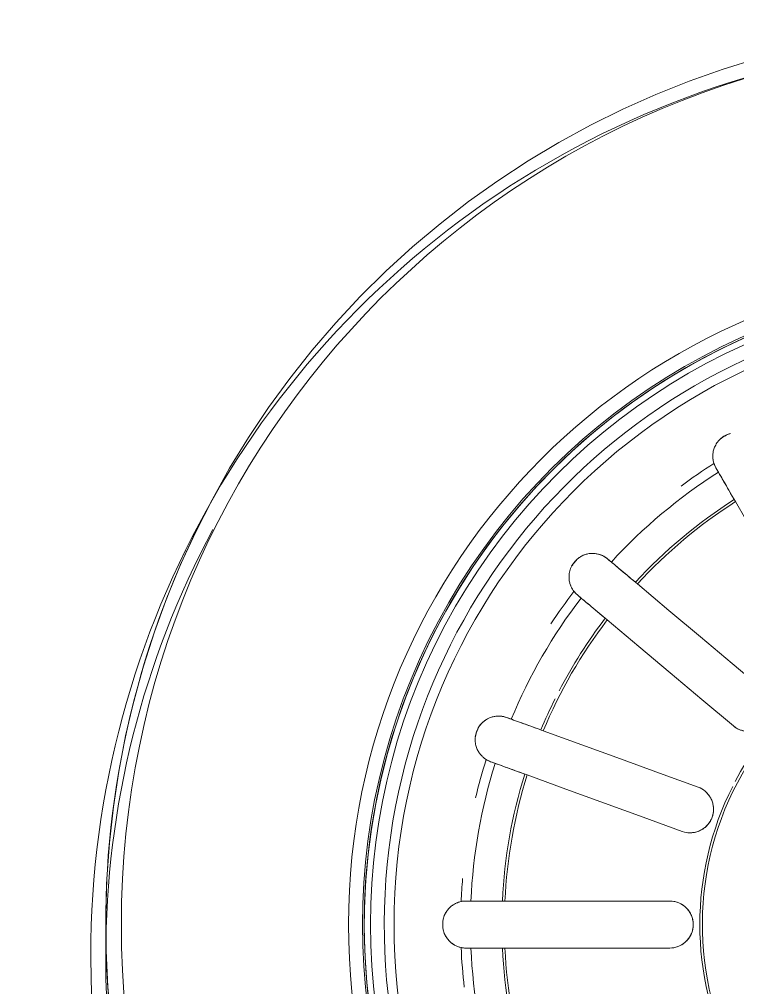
# Model space of a CAD drawing. Header units: millimetres. Extents: x -11245 to 24889, y -43080 to -3800.
# Drawn here: x -7599.6 to -7553.8, y -15409.8 to -15348 of the extents above; entities that cross this region are included whole.
import ezdxf

# ---------------------------------------------------------------- set-up
doc = ezdxf.new("R2010")
doc.units = ezdxf.units.MM
for name, color, linetype, lineweight in [('A-FLOR-PATT', 8, 'Continuous', 18), ('A-GENM', 13, 'Continuous', 9), ('G-IMPT', 8, 'Continuous', 9)]:
    doc.layers.add(name, color=color, linetype=linetype, lineweight=lineweight)

# ---------------------------------------------------------------- blocks, each defined once
blk = doc.blocks.new('CRT_MGN_COZ_Fogão a lenha completo - CRT_MGN_COZ_Fogão a lenha completo-5005769-PONTOS HIDRÁULICOS TÉRREO')
at = {"layer": 'G-IMPT'}
for p, q in [((2482.425, -36.5), (2482.425, -33.87)), ((2485.425, -33.87), (2485.425, -36.5))]:
    blk.add_line(p, q, dxfattribs=at)
at = {"layer": 'G-IMPT', "flags": 128}
for points in [[(2539.186, -42.11), (2538.506, -39.912), (2537.739, -37.744), (2536.886, -35.608), (2535.948, -33.508), (2534.927, -31.448), (2533.825, -29.429), (2532.642, -27.457), (2531.382, -25.533), (2530.046, -23.661), (2528.635, -21.844), (2527.154, -20.085), (2525.603, -18.387), (2523.986, -16.752), (2522.304, -15.183), (2520.561, -13.683), (2518.76, -12.253), (2516.902, -10.896), (2514.992, -9.615), (2513.033, -8.412), (2511.026, -7.287), (2508.977, -6.244), (2506.887, -5.284), (2504.761, -4.408), (2502.601, -3.617), (2500.411, -2.914), (2498.195, -2.299), (2495.956, -1.773), (2493.698, -1.337), (2491.424, -0.991), (2489.139, -0.737), (2486.845, -0.574), (2484.546, -0.503), (2482.246, -0.525), (2479.949, -0.638), (2477.658, -0.843)], [(2478.578, -17.35), (2480.207, -17.169), (2481.843, -17.053), (2483.482, -17.002), (2485.122, -17.017), (2486.76, -17.098), (2488.393, -17.244), (2490.02, -17.456), (2491.636, -17.732), (2493.24, -18.072), (2494.83, -18.477), (2496.401, -18.944), (2497.953, -19.475), (2499.483, -20.066), (2500.987, -20.719), (2502.464, -21.431), (2503.912, -22.202), (2505.327, -23.029), (2506.709, -23.913), (2508.054, -24.852), (2509.36, -25.843), (2510.625, -26.886), (2511.848, -27.979), (2513.026, -29.119), (2514.158, -30.306), (2515.241, -31.537), (2516.275, -32.811), (2517.256, -34.124), (2518.184, -35.476), (2519.057, -36.864), (2519.875, -38.286), (2520.634, -39.74), (2521.335, -41.222)], [(2482.425, -23.5), (2482.425, -23.655), (2482.425, -23.809)], [(2485.425, -23.809), (2485.425, -23.655), (2485.425, -23.5)], [(2494.315, -25.068), (2494.262, -25.213), (2494.209, -25.358)], [(2482.425, -25.981), (2482.425, -28.61), (2482.425, -31.24), (2482.425, -33.87), (2482.425, -36.5)], [(2485.425, -36.5), (2485.425, -33.87), (2485.425, -31.24), (2485.425, -28.61), (2485.425, -25.981)], [(2497.028, -26.384), (2497.081, -26.239), (2497.134, -26.094)], [(2493.467, -27.399), (2492.567, -29.87), (2491.668, -32.341), (2490.768, -34.812), (2489.869, -37.284)], [(2492.688, -38.31), (2493.587, -35.838), (2494.487, -33.367), (2495.386, -30.896), (2496.286, -28.425)], [(2504.952, -30.607), (2504.853, -30.726), (2504.753, -30.844)], [(2503.358, -32.508), (2501.667, -34.522), (2499.977, -36.537), (2498.286, -38.551), (2496.596, -40.566)], [(2507.051, -32.773), (2507.151, -32.654), (2507.25, -32.536)], [(2498.894, -42.494), (2500.584, -40.48), (2502.275, -38.465), (2503.965, -36.45), (2505.656, -34.436)], [(2513.053, -39.451), (2512.919, -39.528), (2512.785, -39.606)], [(2510.905, -40.691), (2508.627, -42.006), (2506.35, -43.321), (2504.072, -44.636), (2501.795, -45.951)]]:
    blk.add_lwpolyline(points, dxfattribs=at)
at = {"layer": 'G-IMPT'}
for centre, radius, start, end in [((2481.925, -58), 58.454, 90, 270), ((2481.925, -58), 58.454, 270, 90), ((2481.925, -58), 57.5, 90, 270), ((2483.925, -58), 57.5, 63.74859, 180), ((2481.925, -58), 57.5, 61.756, 90), ((2483.925, -58), 56.5, 0, 180), ((2483.925, -58), 42, 0, 180), ((2483.925, -58), 41.108, 360, 180), ((2483.925, -58), 41, 90, 180), ((2483.925, -58), 41, 90, 270), ((2483.925, -58), 41, 270, 90), ((2483.925, -58), 41, 360, 90), ((2483.925, -58), 40.608, 360, 180), ((2483.925, -58), 40.608, 360, 180), ((2483.925, -58), 39.72, 0, 166.22116), ((2483.925, -58), 39.099, 0, 180), ((2483.925, -58), 34.845, 92.41258, 96.5938), ((2483.925, -58), 34.845, 85.18109, 87.58742), ((2483.925, -58), 34.223, 92.51205, 107.48795), ((2483.925, -58), 34.223, 72.51205, 87.48795), ((2483.925, -58), 34.845, 72.41258, 76.5938), ((2483.925, -58), 32.216, 92.66873, 107.13246), ((2483.925, -58), 32.216, 72.66873, 87.33127), ((2483.925, -58), 32.054, 92.68216, 107.31784), ((2483.925, -58), 32.054, 72.68216, 87.31784), ((2483.925, -58), 34.223, 52.51205, 67.48795), ((2483.925, -58), 32.216, 63.43594, 67.33127), ((2483.925, -58), 32.054, 52.68216, 67.31784), ((2483.925, -58), 34.845, 52.41258, 56.5938), ((2483.925, -58), 32.216, 52.66873, 62.44376), ((2483.925, -58), 34.223, 32.51205, 47.48795), ((2483.925, -58), 32.054, 32.68216, 47.31784), ((2483.925, -58), 32.216, 32.66873, 47.33127), ((2483.925, -58), 34.845, 32.41258, 36.5938), ((2483.925, -58), 19.418, 360, 117), ((2483.925, -58), 19.579, 63.24426, 116.75574), ((2483.925, -58), 19.579, 45.08319, 62.25102)]:
    blk.add_arc(centre, radius, start, end, dxfattribs=at)
for points, knots in [([(2485.425, -23.5), (2485.426, -23.369), (2485.399, -23.174), (2485.323, -22.946), (2485.263, -22.816), (2485.208, -22.721), (2485.145, -22.626), (2485.075, -22.53), (2484.986, -22.43), (2484.884, -22.345), (2484.764, -22.258), (2484.643, -22.178), (2484.494, -22.103), (2484.333, -22.051), (2484.141, -22.024), (2483.924, -22.014), (2483.706, -22.024), (2483.515, -22.052), (2483.354, -22.104), (2483.206, -22.179), (2483.074, -22.266), (2482.957, -22.352), (2482.857, -22.438), (2482.775, -22.531), (2482.705, -22.626), (2482.642, -22.721), (2482.587, -22.816), (2482.527, -22.946), (2482.451, -23.174), (2482.424, -23.369), (2482.425, -23.5)], [-1, -1, -1, -1, -0.888889, -0.833333, -0.805556, -0.777778, -0.75, -0.722222, -0.694444, -0.659722, -0.638889, -0.611111, -0.583333, -0.555556, -0.527778, -0.5, -0.472222, -0.444444, -0.416667, -0.388889, -0.361111, -0.333333, -0.305556, -0.277778, -0.25, -0.222222, -0.194444, -0.166667, -0.111111, 0, 0, 0, 0]), ([(2482.762, -22.552), (2482.741, -22.578), (2482.702, -22.63), (2482.65, -22.708), (2482.605, -22.786), (2482.551, -22.892), (2482.498, -23.027), (2482.469, -23.134), (2482.458, -23.186)], [-0.2222222, -0.2222222, -0.2222222, -0.2222222, -0.1944444, -0.1666667, -0.1388889, -0.1111111, -0.0555556, 0, 0, 0, 0]), ([(2482.425, -25.981), (2482.425, -25.423), (2482.425, -24.566), (2482.425, -23.986), (2482.425, -23.809)], [-1, -1, -1, -1, -0.4, 0, 0, 0, 0]), ([(2485.425, -25.981), (2485.425, -25.609), (2485.425, -24.73), (2485.425, -24.074), (2485.425, -23.809)], [0, 0, 0, 0, 0.4, 1, 1, 1, 1]), ([(2497.134, -26.094), (2497.18, -25.971), (2497.222, -25.778), (2497.227, -25.538), (2497.216, -25.396), (2497.197, -25.287), (2497.17, -25.176), (2497.137, -25.063), (2497.088, -24.938), (2497.02, -24.823), (2496.938, -24.7), (2496.851, -24.584), (2496.737, -24.462), (2496.604, -24.358), (2496.433, -24.268), (2496.232, -24.184), (2496.024, -24.119), (2495.835, -24.079), (2495.666, -24.073), (2495.501, -24.093), (2495.347, -24.13), (2495.207, -24.171), (2495.084, -24.217), (2494.975, -24.276), (2494.877, -24.342), (2494.785, -24.41), (2494.701, -24.48), (2494.601, -24.582), (2494.451, -24.77), (2494.359, -24.944), (2494.315, -25.068)], [-1, -1, -1, -1, -0.888889, -0.833333, -0.805556, -0.777778, -0.75, -0.722222, -0.694444, -0.659722, -0.638889, -0.611111, -0.583333, -0.555556, -0.527778, -0.5, -0.472222, -0.444444, -0.416667, -0.388889, -0.361111, -0.333333, -0.305556, -0.277778, -0.25, -0.222222, -0.194444, -0.166667, -0.111111, 0, 0, 0, 0]), ([(2494.956, -24.293), (2494.927, -24.31), (2494.872, -24.345), (2494.798, -24.4), (2494.728, -24.458), (2494.642, -24.54), (2494.546, -24.648), (2494.482, -24.738), (2494.454, -24.784)], [-0.2222222, -0.2222222, -0.2222222, -0.2222222, -0.1944444, -0.1666667, -0.1388889, -0.1111111, -0.0555556, 0, 0, 0, 0]), ([(2493.467, -27.399), (2493.657, -26.875), (2493.95, -26.069), (2494.149, -25.524), (2494.209, -25.358)], [-1, -1, -1, -1, -0.4, 0, 0, 0, 0]), ([(2497.028, -26.384), (2496.938, -26.633), (2496.714, -27.25), (2496.413, -28.075), (2496.286, -28.425)], [-1, -1, -1, -1, -0.4, 0, 0, 0, 0]), ([(2507.25, -32.536), (2507.335, -32.436), (2507.44, -32.269), (2507.528, -32.045), (2507.566, -31.908), (2507.585, -31.799), (2507.598, -31.686), (2507.606, -31.568), (2507.602, -31.433), (2507.578, -31.303), (2507.542, -31.159), (2507.501, -31.021), (2507.435, -30.867), (2507.345, -30.724), (2507.216, -30.58), (2507.055, -30.432), (2506.882, -30.3), (2506.718, -30.198), (2506.562, -30.135), (2506.399, -30.097), (2506.243, -30.079), (2506.097, -30.07), (2505.966, -30.071), (2505.843, -30.089), (2505.728, -30.117), (2505.619, -30.15), (2505.515, -30.187), (2505.387, -30.249), (2505.181, -30.374), (2505.035, -30.506), (2504.952, -30.607)], [-1, -1, -1, -1, -0.888889, -0.833333, -0.805556, -0.777778, -0.75, -0.722222, -0.694444, -0.659722, -0.638889, -0.611111, -0.583333, -0.555556, -0.527778, -0.5, -0.472222, -0.444444, -0.416667, -0.388889, -0.361111, -0.333333, -0.305556, -0.277778, -0.25, -0.222222, -0.194444, -0.166667, -0.111111, 0, 0, 0, 0]), ([(2505.819, -30.098), (2505.787, -30.104), (2505.723, -30.119), (2505.634, -30.145), (2505.549, -30.176), (2505.44, -30.223), (2505.312, -30.292), (2505.222, -30.355), (2505.179, -30.388)], [-0.2222222, -0.2222222, -0.2222222, -0.2222222, -0.1944444, -0.1666667, -0.1388889, -0.1111111, -0.0555556, 0, 0, 0, 0]), ([(2503.358, -32.508), (2503.716, -32.081), (2504.267, -31.424), (2504.64, -30.98), (2504.753, -30.844)], [-1, -1, -1, -1, -0.4, 0, 0, 0, 0]), ([(2507.051, -32.773), (2506.881, -32.975), (2506.46, -33.478), (2505.895, -34.151), (2505.656, -34.436)], [-1, -1, -1, -1, -0.4, 0, 0, 0, 0]), ([(2482.425, -36.5), (2482.425, -36.724), (2482.495, -37.032), (2482.693, -37.368), (2482.831, -37.53), (2482.952, -37.644), (2483.084, -37.745), (2483.221, -37.828), (2483.373, -37.897), (2483.534, -37.951), (2483.692, -37.985), (2483.857, -38.001), (2484.027, -37.999), (2484.222, -37.976), (2484.447, -37.913), (2484.688, -37.801), (2484.901, -37.647), (2485.149, -37.399), (2485.365, -37.013), (2485.425, -36.679), (2485.425, -36.5)], [-1, -1, -1, -1, -0.861111, -0.791667, -0.756944, -0.722222, -0.6875, -0.652778, -0.618056, -0.583333, -0.548611, -0.513889, -0.479167, -0.444444, -0.388889, -0.333333, -0.277778, -0.222222, -0.111111, 0, 0, 0, 0]), ([(2485.425, -36.5), (2485.425, -36.724), (2485.355, -37.032), (2485.157, -37.368), (2485.019, -37.53), (2484.898, -37.644), (2484.766, -37.745), (2484.629, -37.828), (2484.477, -37.897), (2484.316, -37.951), (2484.158, -37.985), (2483.993, -38.001), (2483.823, -37.999), (2483.628, -37.976), (2483.403, -37.913), (2483.162, -37.801), (2482.949, -37.647), (2482.701, -37.399), (2482.485, -37.013), (2482.425, -36.679), (2482.425, -36.5)], [-1, -1, -1, -1, -0.861111, -0.791667, -0.756944, -0.722222, -0.6875, -0.652778, -0.618056, -0.583333, -0.548611, -0.513889, -0.479167, -0.444444, -0.388889, -0.333333, -0.277778, -0.222222, -0.111111, 0, 0, 0, 0]), ([(2489.869, -37.284), (2489.793, -37.494), (2489.752, -37.808), (2489.824, -38.191), (2489.898, -38.391), (2489.973, -38.539), (2490.062, -38.679), (2490.163, -38.804), (2490.282, -38.921), (2490.414, -39.026), (2490.552, -39.112), (2490.702, -39.184), (2490.862, -39.24), (2491.053, -39.285), (2491.286, -39.303), (2491.55, -39.28), (2491.803, -39.208), (2492.121, -39.06), (2492.456, -38.772), (2492.627, -38.478), (2492.688, -38.31)], [-1, -1, -1, -1, -0.861111, -0.791667, -0.756944, -0.722222, -0.6875, -0.652778, -0.618056, -0.583333, -0.548611, -0.513889, -0.479167, -0.444444, -0.388889, -0.333333, -0.277778, -0.222222, -0.111111, 0, 0, 0, 0]), ([(2489.785, -37.661), (2489.779, -37.725), (2489.775, -37.855), (2489.796, -38.049), (2489.841, -38.239), (2489.934, -38.484), (2490.133, -38.802), (2490.509, -39.121), (2491.016, -39.306), (2491.465, -39.303), (2491.804, -39.21), (2492.041, -39.097), (2492.254, -38.946), (2492.499, -38.699), (2492.629, -38.471), (2492.688, -38.31)], [-0.9166667, -0.9166667, -0.9166667, -0.9166667, -0.875, -0.8333333, -0.7916667, -0.75, -0.6666667, -0.5555556, -0.4444444, -0.3333333, -0.2777778, -0.2222222, -0.1666667, -0.1111111, 0, 0, 0, 0]), ([(2515.256, -40.376), (2515.238, -40.319), (2515.189, -40.199), (2515.089, -40.006), (2514.971, -39.823), (2514.852, -39.671), (2514.727, -39.558), (2514.587, -39.467), (2514.446, -39.396), (2514.313, -39.337), (2514.189, -39.294), (2514.067, -39.269), (2513.95, -39.256), (2513.836, -39.249), (2513.726, -39.249), (2513.584, -39.263), (2513.348, -39.31), (2513.166, -39.384), (2513.053, -39.451)], [-0.5555556, -0.5555556, -0.5555556, -0.5555556, -0.5277778, -0.5, -0.4722222, -0.4444444, -0.4166667, -0.3888889, -0.3611111, -0.3333333, -0.3055556, -0.2777778, -0.25, -0.2222222, -0.1944444, -0.1666667, -0.1111111, 0, 0, 0, 0]), ([(2514.042, -39.269), (2514.009, -39.264), (2513.944, -39.256), (2513.851, -39.25), (2513.761, -39.25), (2513.643, -39.257), (2513.499, -39.278), (2513.392, -39.306), (2513.341, -39.323)], [-0.2222222, -0.2222222, -0.2222222, -0.2222222, -0.1944444, -0.1666667, -0.1388889, -0.1111111, -0.0555556, 0, 0, 0, 0]), ([(2510.905, -40.691), (2511.387, -40.413), (2512.13, -39.984), (2512.632, -39.694), (2512.785, -39.606)], [-1, -1, -1, -1, -0.4, 0, 0, 0, 0]), ([(2496.596, -40.566), (2496.452, -40.737), (2496.307, -41.018), (2496.243, -41.403), (2496.245, -41.616), (2496.264, -41.781), (2496.3, -41.943), (2496.352, -42.095), (2496.424, -42.246), (2496.513, -42.39), (2496.612, -42.518), (2496.729, -42.636), (2496.86, -42.744), (2497.024, -42.852), (2497.236, -42.948), (2497.493, -43.017), (2497.755, -43.036), (2498.105, -43.006), (2498.518, -42.849), (2498.779, -42.631), (2498.894, -42.494)], [-1, -1, -1, -1, -0.861111, -0.791667, -0.756944, -0.722222, -0.6875, -0.652778, -0.618056, -0.583333, -0.548611, -0.513889, -0.479167, -0.444444, -0.388889, -0.333333, -0.277778, -0.222222, -0.111111, 0, 0, 0, 0]), ([(2496.596, -40.566), (2496.513, -40.665), (2496.408, -40.829), (2496.313, -41.071), (2496.265, -41.26), (2496.243, -41.454), (2496.246, -41.716), (2496.325, -42.083), (2496.569, -42.511), (2496.982, -42.858), (2497.405, -43.01), (2497.755, -43.038), (2497.93, -43.021), (2498.015, -43.006)], [-1, -1, -1, -1, -0.9166667, -0.875, -0.8333333, -0.7916667, -0.75, -0.6666667, -0.5555556, -0.4444444, -0.3333333, -0.2777778, -0.2222222, -0.2222222, -0.2222222, -0.2222222])]:
    blk.add_open_spline(points, degree=3, knots=knots, dxfattribs=at)
for points in [[(2483.588, -22.038), (2483.537, -22.05), (2483.441, -22.078), (2483.308, -22.131), (2483.187, -22.192), (2483.114, -22.237), (2483.08, -22.26)], [(2484.77, -22.261), (2484.737, -22.238), (2484.664, -22.193), (2484.544, -22.131), (2484.41, -22.078), (2484.315, -22.05), (2484.264, -22.039)], [(2482.458, -23.186), (2482.448, -23.232), (2482.432, -23.331), (2482.425, -23.442), (2482.425, -23.5)], [(2485.392, -23.186), (2485.381, -23.134), (2485.352, -23.027), (2485.309, -22.919), (2485.284, -22.866)], [(2485.392, -23.186), (2485.402, -23.232), (2485.418, -23.331), (2485.425, -23.442), (2485.425, -23.5)], [(2482.425, -23.5), (2482.425, -23.782), (2482.425, -24.474), (2482.425, -25.353), (2482.425, -25.819)], [(2485.425, -23.5), (2485.425, -23.782), (2485.425, -24.474), (2485.425, -25.353), (2485.425, -25.819)], [(2496.943, -24.705), (2496.919, -24.672), (2496.866, -24.605), (2496.774, -24.506), (2496.667, -24.41), (2496.546, -24.322), (2496.404, -24.239), (2496.24, -24.168), (2496.068, -24.117), (2495.96, -24.098), (2495.908, -24.092)], [(2494.315, -25.068), (2494.219, -25.333), (2493.982, -25.983), (2493.681, -26.809), (2493.522, -27.247)], [(2494.454, -24.784), (2494.429, -24.824), (2494.38, -24.911), (2494.335, -25.013), (2494.315, -25.068)], [(2497.134, -26.094), (2497.154, -26.039), (2497.186, -25.932), (2497.204, -25.834), (2497.21, -25.787)], [(2497.21, -25.787), (2497.218, -25.734), (2497.227, -25.624), (2497.224, -25.508), (2497.219, -25.45)], [(2496.341, -28.273), (2496.5, -27.835), (2496.801, -27.009), (2497.038, -26.359), (2497.134, -26.094)], [(2507.545, -31.166), (2507.534, -31.126), (2507.508, -31.045), (2507.455, -30.921), (2507.387, -30.794), (2507.304, -30.67), (2507.198, -30.543), (2507.068, -30.42), (2506.925, -30.314), (2506.829, -30.259), (2506.783, -30.235)], [(2504.952, -30.607), (2504.771, -30.823), (2504.326, -31.354), (2503.761, -32.027), (2503.461, -32.384)], [(2505.179, -30.388), (2505.142, -30.417), (2505.066, -30.482), (2504.99, -30.563), (2504.952, -30.607)], [(2507.427, -32.274), (2507.452, -32.226), (2507.498, -32.127), (2507.535, -32.016), (2507.55, -31.96)], [(2505.759, -34.312), (2506.059, -33.955), (2506.624, -33.282), (2507.069, -32.752), (2507.25, -32.536)], [(2507.25, -32.536), (2507.288, -32.491), (2507.354, -32.401), (2507.405, -32.315), (2507.427, -32.274)], [(2513.053, -39.451), (2512.809, -39.592), (2512.209, -39.938), (2511.448, -40.377), (2511.044, -40.611)], [(2513.341, -39.323), (2513.297, -39.337), (2513.203, -39.372), (2513.103, -39.422), (2513.053, -39.451)], [(2515.238, -40.313), (2515.222, -40.262), (2515.185, -40.159), (2515.106, -39.999), (2515.007, -39.85), (2514.936, -39.766), (2514.9, -39.727)]]:
    blk.add_open_spline(points, degree=3, dxfattribs=at)
blk = doc.blocks.new('CRT_MGN_COZ_Fogão a lenha completo - CRT_MGN_COZ_Fogão a lenha completo-V23-PONTOS HIDRÁULICOS TÉRREO')
at = {"layer": 'G-IMPT'}
for p, q in [((2482.425, -36.5), (2482.425, -33.87)), ((2485.425, -33.87), (2485.425, -36.5))]:
    blk.add_line(p, q, dxfattribs=at)
at = {"layer": 'G-IMPT', "flags": 128}
for points in [[(2539.186, -42.11), (2538.506, -39.912), (2537.739, -37.744), (2536.886, -35.608), (2535.948, -33.508), (2534.927, -31.448), (2533.825, -29.429), (2532.642, -27.457), (2531.382, -25.533), (2530.046, -23.661), (2528.635, -21.844), (2527.154, -20.085), (2525.603, -18.387), (2523.986, -16.752), (2522.304, -15.183), (2520.561, -13.683), (2518.76, -12.253), (2516.902, -10.896), (2514.992, -9.615), (2513.033, -8.412), (2511.026, -7.287), (2508.977, -6.244), (2506.887, -5.284), (2504.761, -4.408), (2502.601, -3.617), (2500.411, -2.914), (2498.195, -2.299), (2495.956, -1.773), (2493.698, -1.337), (2491.424, -0.991), (2489.139, -0.737), (2486.845, -0.574), (2484.546, -0.503), (2482.246, -0.525), (2479.949, -0.638), (2477.658, -0.843)], [(2478.578, -17.35), (2480.207, -17.169), (2481.843, -17.053), (2483.482, -17.002), (2485.122, -17.017), (2486.76, -17.098), (2488.393, -17.244), (2490.02, -17.456), (2491.636, -17.732), (2493.24, -18.072), (2494.83, -18.477), (2496.401, -18.944), (2497.953, -19.475), (2499.483, -20.066), (2500.987, -20.719), (2502.464, -21.431), (2503.912, -22.202), (2505.327, -23.029), (2506.709, -23.913), (2508.054, -24.852), (2509.36, -25.843), (2510.625, -26.886), (2511.848, -27.979), (2513.026, -29.119), (2514.158, -30.306), (2515.241, -31.537), (2516.275, -32.811), (2517.256, -34.124), (2518.184, -35.476), (2519.057, -36.864), (2519.875, -38.286), (2520.634, -39.74), (2521.335, -41.222)], [(2482.425, -23.5), (2482.425, -23.655), (2482.425, -23.809)], [(2485.425, -23.809), (2485.425, -23.655), (2485.425, -23.5)], [(2494.315, -25.068), (2494.262, -25.213), (2494.209, -25.358)], [(2482.425, -25.981), (2482.425, -28.61), (2482.425, -31.24), (2482.425, -33.87), (2482.425, -36.5)], [(2485.425, -36.5), (2485.425, -33.87), (2485.425, -31.24), (2485.425, -28.61), (2485.425, -25.981)], [(2497.028, -26.384), (2497.081, -26.239), (2497.134, -26.094)], [(2493.467, -27.399), (2492.567, -29.87), (2491.668, -32.341), (2490.768, -34.812), (2489.869, -37.284)], [(2492.688, -38.31), (2493.587, -35.838), (2494.487, -33.367), (2495.386, -30.896), (2496.286, -28.425)], [(2504.952, -30.607), (2504.853, -30.726), (2504.753, -30.844)], [(2503.358, -32.508), (2501.667, -34.522), (2499.977, -36.537), (2498.286, -38.551), (2496.596, -40.566)], [(2507.051, -32.773), (2507.151, -32.654), (2507.25, -32.536)], [(2498.894, -42.494), (2500.584, -40.48), (2502.275, -38.465), (2503.965, -36.45), (2505.656, -34.436)], [(2513.053, -39.451), (2512.919, -39.528), (2512.785, -39.606)], [(2510.905, -40.691), (2508.627, -42.006), (2506.35, -43.321), (2504.072, -44.636), (2501.795, -45.951)]]:
    blk.add_lwpolyline(points, dxfattribs=at)
at = {"layer": 'G-IMPT'}
for centre, radius, start, end in [((2481.925, -58), 58.454, 90, 270), ((2481.925, -58), 58.454, 270, 90), ((2481.925, -58), 57.5, 90, 270), ((2483.925, -58), 57.5, 63.74859, 180), ((2481.925, -58), 57.5, 61.756, 90), ((2483.925, -58), 56.5, 0, 180), ((2483.925, -58), 42, 0, 180), ((2483.925, -58), 41.108, 360, 180), ((2483.925, -58), 41, 90, 180), ((2483.925, -58), 41, 90, 270), ((2483.925, -58), 41, 270, 90), ((2483.925, -58), 41, 360, 90), ((2483.925, -58), 40.608, 360, 180), ((2483.925, -58), 40.608, 360, 180), ((2483.925, -58), 39.72, 0, 166.22116), ((2483.925, -58), 39.099, 0, 180), ((2483.925, -58), 34.845, 92.41258, 96.5938), ((2483.925, -58), 34.845, 85.18109, 87.58742), ((2483.925, -58), 34.223, 92.51205, 107.48795), ((2483.925, -58), 34.223, 72.51205, 87.48795), ((2483.925, -58), 34.845, 72.41258, 76.5938), ((2483.925, -58), 32.216, 92.66873, 107.13246), ((2483.925, -58), 32.216, 72.66873, 87.33127), ((2483.925, -58), 32.054, 92.68216, 107.31784), ((2483.925, -58), 32.054, 72.68216, 87.31784), ((2483.925, -58), 34.223, 52.51205, 67.48795), ((2483.925, -58), 32.216, 63.43594, 67.33127), ((2483.925, -58), 32.054, 52.68216, 67.31784), ((2483.925, -58), 34.845, 52.41258, 56.5938), ((2483.925, -58), 32.216, 52.66873, 62.44376), ((2483.925, -58), 34.223, 32.51205, 47.48795), ((2483.925, -58), 32.054, 32.68216, 47.31784), ((2483.925, -58), 32.216, 32.66873, 47.33127), ((2483.925, -58), 34.845, 32.41258, 36.5938), ((2483.925, -58), 19.418, 360, 117), ((2483.925, -58), 19.579, 63.24426, 116.75574), ((2483.925, -58), 19.579, 45.08319, 62.25102)]:
    blk.add_arc(centre, radius, start, end, dxfattribs=at)
for points, knots in [([(2485.425, -23.5), (2485.426, -23.369), (2485.399, -23.174), (2485.323, -22.946), (2485.263, -22.816), (2485.208, -22.721), (2485.145, -22.626), (2485.075, -22.53), (2484.986, -22.43), (2484.884, -22.345), (2484.764, -22.258), (2484.643, -22.178), (2484.494, -22.103), (2484.333, -22.051), (2484.141, -22.024), (2483.924, -22.014), (2483.706, -22.024), (2483.515, -22.052), (2483.354, -22.104), (2483.206, -22.179), (2483.074, -22.266), (2482.957, -22.352), (2482.857, -22.438), (2482.775, -22.531), (2482.705, -22.626), (2482.642, -22.721), (2482.587, -22.816), (2482.527, -22.946), (2482.451, -23.174), (2482.424, -23.369), (2482.425, -23.5)], [-1, -1, -1, -1, -0.888889, -0.833333, -0.805556, -0.777778, -0.75, -0.722222, -0.694444, -0.659722, -0.638889, -0.611111, -0.583333, -0.555556, -0.527778, -0.5, -0.472222, -0.444444, -0.416667, -0.388889, -0.361111, -0.333333, -0.305556, -0.277778, -0.25, -0.222222, -0.194444, -0.166667, -0.111111, 0, 0, 0, 0]), ([(2482.762, -22.552), (2482.741, -22.578), (2482.702, -22.63), (2482.65, -22.708), (2482.605, -22.786), (2482.551, -22.892), (2482.498, -23.027), (2482.469, -23.134), (2482.458, -23.186)], [-0.2222222, -0.2222222, -0.2222222, -0.2222222, -0.1944444, -0.1666667, -0.1388889, -0.1111111, -0.0555556, 0, 0, 0, 0]), ([(2482.425, -25.981), (2482.425, -25.423), (2482.425, -24.566), (2482.425, -23.986), (2482.425, -23.809)], [-1, -1, -1, -1, -0.4, 0, 0, 0, 0]), ([(2485.425, -25.981), (2485.425, -25.609), (2485.425, -24.73), (2485.425, -24.074), (2485.425, -23.809)], [0, 0, 0, 0, 0.4, 1, 1, 1, 1]), ([(2497.134, -26.094), (2497.18, -25.971), (2497.222, -25.778), (2497.227, -25.538), (2497.216, -25.396), (2497.197, -25.287), (2497.17, -25.176), (2497.137, -25.063), (2497.088, -24.938), (2497.02, -24.823), (2496.938, -24.7), (2496.851, -24.584), (2496.737, -24.462), (2496.604, -24.358), (2496.433, -24.268), (2496.232, -24.184), (2496.024, -24.119), (2495.835, -24.079), (2495.666, -24.073), (2495.501, -24.093), (2495.347, -24.13), (2495.207, -24.171), (2495.084, -24.217), (2494.975, -24.276), (2494.877, -24.342), (2494.785, -24.41), (2494.701, -24.48), (2494.601, -24.582), (2494.451, -24.77), (2494.359, -24.944), (2494.315, -25.068)], [-1, -1, -1, -1, -0.888889, -0.833333, -0.805556, -0.777778, -0.75, -0.722222, -0.694444, -0.659722, -0.638889, -0.611111, -0.583333, -0.555556, -0.527778, -0.5, -0.472222, -0.444444, -0.416667, -0.388889, -0.361111, -0.333333, -0.305556, -0.277778, -0.25, -0.222222, -0.194444, -0.166667, -0.111111, 0, 0, 0, 0]), ([(2494.956, -24.293), (2494.927, -24.31), (2494.872, -24.345), (2494.798, -24.4), (2494.728, -24.458), (2494.642, -24.54), (2494.546, -24.648), (2494.482, -24.738), (2494.454, -24.784)], [-0.2222222, -0.2222222, -0.2222222, -0.2222222, -0.1944444, -0.1666667, -0.1388889, -0.1111111, -0.0555556, 0, 0, 0, 0]), ([(2493.467, -27.399), (2493.657, -26.875), (2493.95, -26.069), (2494.149, -25.524), (2494.209, -25.358)], [-1, -1, -1, -1, -0.4, 0, 0, 0, 0]), ([(2497.028, -26.384), (2496.938, -26.633), (2496.714, -27.25), (2496.413, -28.075), (2496.286, -28.425)], [-1, -1, -1, -1, -0.4, 0, 0, 0, 0]), ([(2507.25, -32.536), (2507.335, -32.436), (2507.44, -32.269), (2507.528, -32.045), (2507.566, -31.908), (2507.585, -31.799), (2507.598, -31.686), (2507.606, -31.568), (2507.602, -31.433), (2507.578, -31.303), (2507.542, -31.159), (2507.501, -31.021), (2507.435, -30.867), (2507.345, -30.724), (2507.216, -30.58), (2507.055, -30.432), (2506.882, -30.3), (2506.718, -30.198), (2506.562, -30.135), (2506.399, -30.097), (2506.243, -30.079), (2506.097, -30.07), (2505.966, -30.071), (2505.843, -30.089), (2505.728, -30.117), (2505.619, -30.15), (2505.515, -30.187), (2505.387, -30.249), (2505.181, -30.374), (2505.035, -30.506), (2504.952, -30.607)], [-1, -1, -1, -1, -0.888889, -0.833333, -0.805556, -0.777778, -0.75, -0.722222, -0.694444, -0.659722, -0.638889, -0.611111, -0.583333, -0.555556, -0.527778, -0.5, -0.472222, -0.444444, -0.416667, -0.388889, -0.361111, -0.333333, -0.305556, -0.277778, -0.25, -0.222222, -0.194444, -0.166667, -0.111111, 0, 0, 0, 0]), ([(2505.819, -30.098), (2505.787, -30.104), (2505.723, -30.119), (2505.634, -30.145), (2505.549, -30.176), (2505.44, -30.223), (2505.312, -30.292), (2505.222, -30.355), (2505.179, -30.388)], [-0.2222222, -0.2222222, -0.2222222, -0.2222222, -0.1944444, -0.1666667, -0.1388889, -0.1111111, -0.0555556, 0, 0, 0, 0]), ([(2503.358, -32.508), (2503.716, -32.081), (2504.267, -31.424), (2504.64, -30.98), (2504.753, -30.844)], [-1, -1, -1, -1, -0.4, 0, 0, 0, 0]), ([(2507.051, -32.773), (2506.881, -32.975), (2506.46, -33.478), (2505.895, -34.151), (2505.656, -34.436)], [-1, -1, -1, -1, -0.4, 0, 0, 0, 0]), ([(2482.425, -36.5), (2482.425, -36.724), (2482.495, -37.032), (2482.693, -37.368), (2482.831, -37.53), (2482.952, -37.644), (2483.084, -37.745), (2483.221, -37.828), (2483.373, -37.897), (2483.534, -37.951), (2483.692, -37.985), (2483.857, -38.001), (2484.027, -37.999), (2484.222, -37.976), (2484.447, -37.913), (2484.688, -37.801), (2484.901, -37.647), (2485.149, -37.399), (2485.365, -37.013), (2485.425, -36.679), (2485.425, -36.5)], [-1, -1, -1, -1, -0.861111, -0.791667, -0.756944, -0.722222, -0.6875, -0.652778, -0.618056, -0.583333, -0.548611, -0.513889, -0.479167, -0.444444, -0.388889, -0.333333, -0.277778, -0.222222, -0.111111, 0, 0, 0, 0]), ([(2485.425, -36.5), (2485.425, -36.724), (2485.355, -37.032), (2485.157, -37.368), (2485.019, -37.53), (2484.898, -37.644), (2484.766, -37.745), (2484.629, -37.828), (2484.477, -37.897), (2484.316, -37.951), (2484.158, -37.985), (2483.993, -38.001), (2483.823, -37.999), (2483.628, -37.976), (2483.403, -37.913), (2483.162, -37.801), (2482.949, -37.647), (2482.701, -37.399), (2482.485, -37.013), (2482.425, -36.679), (2482.425, -36.5)], [-1, -1, -1, -1, -0.861111, -0.791667, -0.756944, -0.722222, -0.6875, -0.652778, -0.618056, -0.583333, -0.548611, -0.513889, -0.479167, -0.444444, -0.388889, -0.333333, -0.277778, -0.222222, -0.111111, 0, 0, 0, 0]), ([(2489.869, -37.284), (2489.793, -37.494), (2489.752, -37.808), (2489.824, -38.191), (2489.898, -38.391), (2489.973, -38.539), (2490.062, -38.679), (2490.163, -38.804), (2490.282, -38.921), (2490.414, -39.026), (2490.552, -39.112), (2490.702, -39.184), (2490.862, -39.24), (2491.053, -39.285), (2491.286, -39.303), (2491.55, -39.28), (2491.803, -39.208), (2492.121, -39.06), (2492.456, -38.772), (2492.627, -38.478), (2492.688, -38.31)], [-1, -1, -1, -1, -0.861111, -0.791667, -0.756944, -0.722222, -0.6875, -0.652778, -0.618056, -0.583333, -0.548611, -0.513889, -0.479167, -0.444444, -0.388889, -0.333333, -0.277778, -0.222222, -0.111111, 0, 0, 0, 0]), ([(2489.785, -37.661), (2489.779, -37.725), (2489.775, -37.855), (2489.796, -38.049), (2489.841, -38.239), (2489.934, -38.484), (2490.133, -38.802), (2490.509, -39.121), (2491.016, -39.306), (2491.465, -39.303), (2491.804, -39.21), (2492.041, -39.097), (2492.254, -38.946), (2492.499, -38.699), (2492.629, -38.471), (2492.688, -38.31)], [-0.9166667, -0.9166667, -0.9166667, -0.9166667, -0.875, -0.8333333, -0.7916667, -0.75, -0.6666667, -0.5555556, -0.4444444, -0.3333333, -0.2777778, -0.2222222, -0.1666667, -0.1111111, 0, 0, 0, 0]), ([(2515.256, -40.376), (2515.238, -40.319), (2515.189, -40.199), (2515.089, -40.006), (2514.971, -39.823), (2514.852, -39.671), (2514.727, -39.558), (2514.587, -39.467), (2514.446, -39.396), (2514.313, -39.337), (2514.189, -39.294), (2514.067, -39.269), (2513.95, -39.256), (2513.836, -39.249), (2513.726, -39.249), (2513.584, -39.263), (2513.348, -39.31), (2513.166, -39.384), (2513.053, -39.451)], [-0.5555556, -0.5555556, -0.5555556, -0.5555556, -0.5277778, -0.5, -0.4722222, -0.4444444, -0.4166667, -0.3888889, -0.3611111, -0.3333333, -0.3055556, -0.2777778, -0.25, -0.2222222, -0.1944444, -0.1666667, -0.1111111, 0, 0, 0, 0]), ([(2514.042, -39.269), (2514.009, -39.264), (2513.944, -39.256), (2513.851, -39.25), (2513.761, -39.25), (2513.643, -39.257), (2513.499, -39.278), (2513.392, -39.306), (2513.341, -39.323)], [-0.2222222, -0.2222222, -0.2222222, -0.2222222, -0.1944444, -0.1666667, -0.1388889, -0.1111111, -0.0555556, 0, 0, 0, 0]), ([(2510.905, -40.691), (2511.387, -40.413), (2512.13, -39.984), (2512.632, -39.694), (2512.785, -39.606)], [-1, -1, -1, -1, -0.4, 0, 0, 0, 0]), ([(2496.596, -40.566), (2496.452, -40.737), (2496.307, -41.018), (2496.243, -41.403), (2496.245, -41.616), (2496.264, -41.781), (2496.3, -41.943), (2496.352, -42.095), (2496.424, -42.246), (2496.513, -42.39), (2496.612, -42.518), (2496.729, -42.636), (2496.86, -42.744), (2497.024, -42.852), (2497.236, -42.948), (2497.493, -43.017), (2497.755, -43.036), (2498.105, -43.006), (2498.518, -42.849), (2498.779, -42.631), (2498.894, -42.494)], [-1, -1, -1, -1, -0.861111, -0.791667, -0.756944, -0.722222, -0.6875, -0.652778, -0.618056, -0.583333, -0.548611, -0.513889, -0.479167, -0.444444, -0.388889, -0.333333, -0.277778, -0.222222, -0.111111, 0, 0, 0, 0]), ([(2496.596, -40.566), (2496.513, -40.665), (2496.408, -40.829), (2496.313, -41.071), (2496.265, -41.26), (2496.243, -41.454), (2496.246, -41.716), (2496.325, -42.083), (2496.569, -42.511), (2496.982, -42.858), (2497.405, -43.01), (2497.755, -43.038), (2497.93, -43.021), (2498.015, -43.006)], [-1, -1, -1, -1, -0.9166667, -0.875, -0.8333333, -0.7916667, -0.75, -0.6666667, -0.5555556, -0.4444444, -0.3333333, -0.2777778, -0.2222222, -0.2222222, -0.2222222, -0.2222222])]:
    blk.add_open_spline(points, degree=3, knots=knots, dxfattribs=at)
for points in [[(2483.588, -22.038), (2483.537, -22.05), (2483.441, -22.078), (2483.308, -22.131), (2483.187, -22.192), (2483.114, -22.237), (2483.08, -22.26)], [(2484.77, -22.261), (2484.737, -22.238), (2484.664, -22.193), (2484.544, -22.131), (2484.41, -22.078), (2484.315, -22.05), (2484.264, -22.039)], [(2482.458, -23.186), (2482.448, -23.232), (2482.432, -23.331), (2482.425, -23.442), (2482.425, -23.5)], [(2485.392, -23.186), (2485.381, -23.134), (2485.352, -23.027), (2485.309, -22.919), (2485.284, -22.866)], [(2485.392, -23.186), (2485.402, -23.232), (2485.418, -23.331), (2485.425, -23.442), (2485.425, -23.5)], [(2482.425, -23.5), (2482.425, -23.782), (2482.425, -24.474), (2482.425, -25.353), (2482.425, -25.819)], [(2485.425, -23.5), (2485.425, -23.782), (2485.425, -24.474), (2485.425, -25.353), (2485.425, -25.819)], [(2496.943, -24.705), (2496.919, -24.672), (2496.866, -24.605), (2496.774, -24.506), (2496.667, -24.41), (2496.546, -24.322), (2496.404, -24.239), (2496.24, -24.168), (2496.068, -24.117), (2495.96, -24.098), (2495.908, -24.092)], [(2494.315, -25.068), (2494.219, -25.333), (2493.982, -25.983), (2493.681, -26.809), (2493.522, -27.247)], [(2494.454, -24.784), (2494.429, -24.824), (2494.38, -24.911), (2494.335, -25.013), (2494.315, -25.068)], [(2497.134, -26.094), (2497.154, -26.039), (2497.186, -25.932), (2497.204, -25.834), (2497.21, -25.787)], [(2497.21, -25.787), (2497.218, -25.734), (2497.227, -25.624), (2497.224, -25.508), (2497.219, -25.45)], [(2496.341, -28.273), (2496.5, -27.835), (2496.801, -27.009), (2497.038, -26.359), (2497.134, -26.094)], [(2507.545, -31.166), (2507.534, -31.126), (2507.508, -31.045), (2507.455, -30.921), (2507.387, -30.794), (2507.304, -30.67), (2507.198, -30.543), (2507.068, -30.42), (2506.925, -30.314), (2506.829, -30.259), (2506.783, -30.235)], [(2504.952, -30.607), (2504.771, -30.823), (2504.326, -31.354), (2503.761, -32.027), (2503.461, -32.384)], [(2505.179, -30.388), (2505.142, -30.417), (2505.066, -30.482), (2504.99, -30.563), (2504.952, -30.607)], [(2507.427, -32.274), (2507.452, -32.226), (2507.498, -32.127), (2507.535, -32.016), (2507.55, -31.96)], [(2505.759, -34.312), (2506.059, -33.955), (2506.624, -33.282), (2507.069, -32.752), (2507.25, -32.536)], [(2507.25, -32.536), (2507.288, -32.491), (2507.354, -32.401), (2507.405, -32.315), (2507.427, -32.274)], [(2513.053, -39.451), (2512.809, -39.592), (2512.209, -39.938), (2511.448, -40.377), (2511.044, -40.611)], [(2513.341, -39.323), (2513.297, -39.337), (2513.203, -39.372), (2513.103, -39.422), (2513.053, -39.451)], [(2515.238, -40.313), (2515.222, -40.262), (2515.185, -40.159), (2515.106, -39.999), (2515.007, -39.85), (2514.936, -39.766), (2514.9, -39.727)]]:
    blk.add_open_spline(points, degree=3, dxfattribs=at)

msp = doc.modelspace()

# ---------------------------------------------------------------- hatches: boundary and pattern name
at = {"layer": 'A-FLOR-PATT', "lineweight": 9}
h = msp.add_hatch(dxfattribs=at)
h.set_pattern_fill('FP_1', color=9, style=0, pattern_type=2)
h.set_pattern_definition([(0, (0, 0), (812.8, 203.2), [33.528, -576.072, 33.528, -576.072, -3251.2]), (0, (0, 0), (812.8, 203.2), [-1219.2, 33.528, -1185.672, 33.528, -576.072, -1422.4]), (0, (0, 0), (812.8, 203.2), [-3048, 33.528, -372.872, 33.528, -982.472]), (120, (304.8, 101.6), (-582.3764, 602.3054), [33.528, -576.072, 33.528, -576.072, -3251.2]), (120, (304.8, 101.6), (-582.3764, 602.3054), [-1219.2, 33.528, -1185.672, 33.528, -576.072, -1422.4]), (120, (304.8, 101.6), (-582.3764, 602.3054), [-3048, 33.528, -372.872, 33.528, -982.472]), (240, (406.4, 508), (-230.4236, -805.5054), [33.528, -576.072, 33.528, -576.072, -3251.2]), (240, (406.4, 508), (-230.4236, -805.5054), [-1219.2, 33.528, -1185.672, 33.528, -576.072, -1422.4]), (240, (406.4, 508), (-230.4236, -805.5054), [-3048, 33.528, -372.872, 33.528, -982.472])])
h.paths.add_polyline_path([(-11044.62, -19319.651), (-7944.62, -19319.651), (-7944.62, -17819.651), (-7954.62, -17819.651), (-7954.62, -17359.651), (-7944.62, -17359.651), (-7944.62, -17039.651), (-7954.62, -17039.651), (-7954.62, -16739.651), (-7944.62, -16739.651), (-7944.62, -16439.651), (-7964.62, -16439.651), (-7964.62, -16039.651), (-7944.62, -16039.651), (-7944.62, -16034.651), (-7964.62, -16034.651), (-7964.62, -15634.651), (-7944.62, -15634.651), (-7944.62, -15589.651), (-7964.62, -15589.651), (-7964.62, -15189.651), (-7944.62, -15189.651), (-7944.62, -15184.651), (-7964.62, -15184.651), (-7964.62, -14784.651), (-7944.62, -14784.651), (-7944.62, -14739.651), (-7964.62, -14739.651), (-7964.62, -14339.651), (-7944.62, -14339.651), (-7944.62, -14334.651), (-7964.62, -14334.651), (-7964.62, -13934.651), (-7944.62, -13934.651), (-7944.62, -13889.651), (-7244.62, -13889.651), (-7244.62, -13088.651), (-7254.62, -13088.651), (-7254.62, -12988.651), (-7244.62, -12988.651), (-7244.62, -8790.651), (-7254.62, -8789.651), (-7254.62, -8690.651), (-7244.62, -8690.651), (-7244.62, -8139.651), (-7254.62, -8139.651), (-7253.95, -5539.651), (-7244.62, -5539.651), (-7244.62, -5299.651), (-6663.62, -5299.651), (-6663.62, -5289.651), (-6563.62, -5289.651), (-6563.62, -5299.651), (-3065.62, -5299.291), (-3064.62, -5289.651), (-2965.62, -5289.651), (-2965.62, -5299.651), (-2524.62, -5299.651), (-2524.62, -3999.651), (-2584.62, -3999.651), (-2584.62, -3939.651), (-7042.12, -3939.651), (-7042.12, -3859.651), (-2584.62, -3859.651), (-2584.62, -3799.651), (-7044.62, -3799.651), (-7044.62, -3999.651), (-7244.62, -3999.651), (-7244.62, -3799.651), (-11044.62, -3799.651), (-11044.62, -3999.651), (-11244.62, -3999.651), (-11244.62, -7934.651), (-11044.62, -7934.651), (-11044.62, -8134.651), (-11244.62, -8134.651), (-11244.62, -11579.651), (-11044.62, -11579.651), (-11044.62, -11779.651), (-11244.62, -11779.651), (-11244.62, -15224.651), (-11044.62, -15224.651), (-11044.62, -15424.651), (-11244.62, -15424.651), (-11244.62, -19119.651), (-11044.62, -19119.651)])
h.paths.add_polyline_path([(-7684.62, -15607.726), (-7684.62, -15606.479), (-7703.529, -15604.45), (-7719.007, -15598.897), (-7726.942, -15594.588), (-7737.225, -15586.958), (-7746.213, -15577.717), (-7753.684, -15567.003), (-7759.829, -15553.82), (-7762.777, -15543.556), (-7763.999, -15533.081), (-7765.37, -15526.726), (-7765.62, -15526.726), (-7764.374, -15540.65), (-7760.705, -15554.334), (-7755.901, -15565.09), (-7749.439, -15575.239), (-7740.915, -15584.908), (-7731.643, -15592.649), (-7717.621, -15600.636), (-7705.909, -15604.817), (-7697.291, -15606.729), (-7690.975, -15607.476)])
h.paths.add_polyline_path([(-7504.62, -15607.726), (-7488.971, -15606.136), (-7476.472, -15602.611), (-7466.256, -15598.006), (-7455.502, -15591.067), (-7445.186, -15581.666), (-7437.035, -15571.262), (-7430.71, -15559.727), (-7426.592, -15548.236), (-7424.617, -15539.397), (-7424.12, -15526.726), (-7424.867, -15526.726), (-7426.955, -15545.635), (-7428.495, -15550.748), (-7429.786, -15554.836), (-7435.328, -15566.596), (-7440.456, -15574.336), (-7458.808, -15592.256), (-7470.829, -15599.172), (-7480.535, -15602.847), (-7484.537, -15603.761), (-7485.984, -15604.523), (-7496.527, -15606.002), (-7504.62, -15607.476)])
h.paths.add_polyline_path([(-7489.434, -15558.26), (-7482.266, -15553.614), (-7486.758, -15556.361)])
h.paths.add_polyline_path([(-7536.62, -15466.18), (-7525.879, -15465.184), (-7515.504, -15462.232), (-7505.848, -15457.424), (-7494.866, -15448.55), (-7488.583, -15440.923), (-7483.027, -15430.91), (-7480.398, -15423.722), (-7478.415, -15413.119), (-7478.7, -15400.294), (-7481.082, -15389.687), (-7486.043, -15378.53), (-7491.532, -15370.622), (-7498.556, -15363.435), (-7506.877, -15357.454), (-7516.76, -15352.798), (-7510.565, -15355.634), (-7501.394, -15361.616), (-7493.422, -15369.401), (-7486.922, -15378.965), (-7482.82, -15388.643), (-7480.852, -15396.993), (-7480.177, -15406.948), (-7481.637, -15418.467), (-7485.13, -15428.842), (-7490.657, -15438.498), (-7497.262, -15446.186), (-7502.868, -15451.017), (-7513.977, -15457.424), (-7523.641, -15460.653), (-7534.4, -15462.123), (-7541.833, -15461.985), (-7554.255, -15459.34), (-7564.465, -15454.82), (-7571.846, -15449.836), (-7580.488, -15441.244), (-7586.319, -15432.487), (-7590.114, -15423.722), (-7592.658, -15412.521), (-7592.963, -15402.332), (-7591.308, -15391.729), (-7588.946, -15384.503), (-7583.267, -15373.953), (-7576, -15365.288), (-7570.669, -15360.638), (-7561.804, -15355.149), (-7550.031, -15350.9), (-7558.273, -15353.456), (-7567.392, -15358.027), (-7578.374, -15366.902), (-7585.268, -15375.42), (-7590.385, -15384.931), (-7592.879, -15391.884), (-7594.825, -15402.332), (-7594.532, -15415.215), (-7592.843, -15423.722), (-7587.197, -15436.921), (-7581.708, -15444.83), (-7576, -15450.924), (-7567.392, -15457.424), (-7555.477, -15462.99), (-7547.361, -15465.184), (-7542.014, -15465.93)])
h.paths.add_polyline_path([(-7536.62, -15447.726), (-7525.565, -15446.186), (-7516.663, -15442.63), (-7510.077, -15438.202), (-7505.408, -15433.829), (-7499.409, -15425.082), (-7496.527, -15418.151), (-7494.85, -15410.116), (-7494.98, -15400.513), (-7497.766, -15389.906), (-7500.247, -15384.726), (-7506.083, -15376.947), (-7513.611, -15370.657), (-7522.498, -15366.22), (-7527.888, -15364.644), (-7536.62, -15363.726), (-7547.589, -15365.246), (-7556.544, -15368.821), (-7562.284, -15372.499), (-7569.726, -15379.976), (-7574.865, -15388.51), (-7577.62, -15396.901), (-7578.558, -15405.726), (-7577.474, -15415.215), (-7575.637, -15421.272), (-7569.726, -15431.475), (-7563.307, -15438.083), (-7557.736, -15441.999), (-7547.659, -15446.186), (-7538.84, -15447.605)])
h.paths.add_polyline_path([(-7534.4, -15446.666), (-7545.649, -15445.52), (-7555.757, -15441.714), (-7563.683, -15436.218), (-7569.288, -15430.103), (-7573.831, -15422.941), (-7577.089, -15410.607), (-7577.089, -15400.844), (-7575.102, -15392.284), (-7571.383, -15384.104), (-7562.037, -15373.622), (-7553.644, -15368.617), (-7547.589, -15366.22), (-7534.4, -15364.786), (-7521.444, -15367.638), (-7509.648, -15375.157), (-7503.439, -15381.711), (-7499.613, -15388.643), (-7496.676, -15397.589), (-7495.62, -15405.726), (-7498.251, -15419.503), (-7501.687, -15426.726), (-7507.098, -15433.829), (-7514.104, -15439.704), (-7522.033, -15443.79), (-7528.455, -15445.691), (-7531.473, -15446.186)])
h.paths.add_polyline_path([(-7424.6, -15286.726), (-7423.62, -15286.726), (-7425.21, -15271.076), (-7428.536, -15259.117), (-7434.258, -15246.722), (-7439.899, -15238.089), (-7450.439, -15226.59), (-7460.466, -15218.885), (-7471.578, -15212.834), (-7482.263, -15208.936), (-7492.105, -15206.705), (-7504.62, -15206.226), (-7504.62, -15206.972), (-7485.711, -15209.002), (-7470.234, -15214.554), (-7459.254, -15220.897), (-7451.486, -15226.983), (-7443.014, -15235.751), (-7434.622, -15248.117), (-7429.275, -15259.999), (-7426.067, -15271.89), (-7425.242, -15280.371), (-7424.62, -15286.726)])
h.paths.add_polyline_path([(-7764.374, -15286.726), (-7762.344, -15267.817), (-7756.792, -15252.339), (-7751.055, -15242.267), (-7744.852, -15234.12), (-7734.32, -15224.115), (-7724.897, -15217.662), (-7711.416, -15211.407), (-7703.256, -15208.928), (-7690.975, -15207.347), (-7684.62, -15205.975), (-7684.62, -15205.726), (-7698.789, -15207.021), (-7713.354, -15211.057), (-7724.172, -15216.111), (-7733.257, -15222.004), (-7744.051, -15231.781), (-7752.256, -15242.267), (-7758.53, -15253.724), (-7762.41, -15264.369), (-7764.623, -15274.055), (-7765.054, -15286.726), (-7764.62, -15286.726)])
h.paths.add_polyline_path([(-7479.871, -15261.977), (-7487.717, -15256.141), (-7482.347, -15260.22)])
h.paths.add_polyline_path([(-7684.62, -15166.726), (-7684.622, -15166.479), (-7690.302, -15166.503)])
h.paths.add_polyline_path([(-7452.664, -15147.558), (-7443.027, -15137.717), (-7448.822, -15143.294), (-7452.259, -15147.108)])
h.paths.add_polyline_path([(-7489.434, -15118.26), (-7482.266, -15113.614), (-7486.758, -15116.361)])
h.paths.add_polyline_path([(-7536.62, -15026.18), (-7525.879, -15025.184), (-7515.504, -15022.232), (-7503.423, -15015.763), (-7494.866, -15008.55), (-7488.583, -15000.923), (-7483.91, -14992.91), (-7480.398, -14983.722), (-7478.415, -14973.119), (-7478.415, -14962.332), (-7480.398, -14951.729), (-7486.043, -14938.53), (-7491.532, -14930.622), (-7499.516, -14922.638), (-7507.425, -14917.149), (-7515.504, -14913.219), (-7525.879, -14910.267), (-7536.62, -14909.272), (-7547.361, -14910.267), (-7557.736, -14913.219), (-7569.817, -14919.689), (-7578.374, -14926.902), (-7584.657, -14934.529), (-7589.33, -14942.542), (-7592.843, -14951.729), (-7594.825, -14962.332), (-7594.825, -14973.119), (-7592.843, -14983.722), (-7587.197, -14996.921), (-7581.708, -15004.83), (-7573.724, -15012.814), (-7565.815, -15018.302), (-7557.736, -15022.232), (-7547.361, -15025.184), (-7541.569, -15025.951)])
h.paths.add_polyline_path([(-7536.62, -15024.226), (-7547.002, -15023.264), (-7559.226, -15019.441), (-7568.393, -15014.373), (-7577.058, -15007.106), (-7583.267, -14999.498), (-7587.322, -14992.626), (-7591.159, -14982.355), (-7593.015, -14970), (-7592.658, -14960.931), (-7590.784, -14951.729), (-7586.079, -14940.536), (-7579.818, -14931.401), (-7571.846, -14923.616), (-7563.381, -14918.027), (-7554.255, -14914.111), (-7545.649, -14911.999), (-7536.62, -14911.226), (-7525.879, -14912.272), (-7515.397, -14915.4), (-7504.62, -14921.234), (-7496.182, -14928.346), (-7489.973, -14935.953), (-7484.847, -14945.25), (-7482.113, -14952.959), (-7480.323, -14963.336), (-7480.852, -14976.458), (-7482.82, -14984.809), (-7487.503, -14995.531), (-7493.422, -15004.051), (-7501.394, -15011.836), (-7509.859, -15017.424), (-7519.537, -15021.526), (-7527.888, -15023.494), (-7532.23, -15024.023)])
h.paths.add_polyline_path([(-7536.62, -15009.726), (-7525.651, -15008.209), (-7516.663, -15004.63), (-7511.399, -15001.272), (-7503.903, -14993.97), (-7500.247, -14988.726), (-7495.86, -14977.662), (-7494.85, -14972.116), (-7494.98, -14962.513), (-7497.766, -14951.906), (-7500.247, -14946.726), (-7507.566, -14937.465), (-7513.611, -14932.657), (-7521.444, -14928.625), (-7527.888, -14926.644), (-7536.62, -14925.726), (-7547.659, -14927.266), (-7555.825, -14930.44), (-7564.267, -14936.184), (-7570.12, -14942.495), (-7573.728, -14948.053), (-7577.715, -14959.332), (-7578.558, -14967.726), (-7577.62, -14976.55), (-7574.727, -14985.24), (-7569.894, -14993.255), (-7563.307, -15000.083), (-7555.825, -15005.012), (-7547.589, -15008.205), (-7540.864, -15009.496)])
h.paths.add_polyline_path([(-7538.84, -15008.666), (-7551.071, -15005.844), (-7560.605, -15000.832), (-7569.288, -14992.103), (-7573.831, -14984.941), (-7577.089, -14972.607), (-7577.089, -14962.844), (-7575.28, -14954.812), (-7571.383, -14946.045), (-7565.503, -14938.948), (-7559.2, -14933.791), (-7551.687, -14929.608), (-7538.84, -14926.786), (-7525.651, -14928.22), (-7515.504, -14932.787), (-7509.648, -14937.157), (-7503.514, -14943.688), (-7497.766, -14955.387), (-7496.527, -14959.383), (-7495.86, -14972.159), (-7499.812, -14985.24), (-7503.98, -14992.538), (-7512.242, -15000.498), (-7518.21, -15004.099), (-7526.773, -15007.415), (-7534.4, -15008.666)])
h.paths.add_polyline_path([(-7424.867, -14846.726), (-7424.62, -14846.726), (-7425.15, -14841.915)])
h.paths.add_polyline_path([(-7764.62, -14846.726), (-7764.373, -14846.724), (-7764.431, -14841.915)])
h.paths.add_polyline_path([(-7479.871, -14821.977), (-7487.717, -14816.141), (-7482.347, -14820.22)])
h.paths.add_polyline_path([(-9954.483, -12639.651), (-9961.644, -12579.899), (-9965.254, -12528.389), (-9965.645, -12519.514), (-9964.076, -12474.035), (-9955.438, -12378.71), (-9956.213, -12344.001), (-9956.905, -12297.499), (-9955.13, -12255.552), (-9951.85, -12227.773), (-9946.765, -12200.719), (-9935.715, -12156.994), (-9919.612, -12096.311), (-9912.101, -12057.024), (-9908.459, -12023.202), (-9905.954, -11971.427), (-9905.736, -11910.555), (-9908.273, -11800.799), (-9912.29, -11612.125), (-9911.916, -11512.967), (-9909.648, -11333.691), (-9912.066, -11290.148), (-9915.447, -11258.384), (-9921.289, -11221.69), (-9928.817, -11187.278), (-9941.102, -11144.054), (-9962.767, -11071.033), (-9977.88, -11009.917), (-9991.516, -10945.504), (-10004.702, -10870.511), (-10010.349, -10842.489), (-10033.394, -11102.102), (-10044.259, -11242.241), (-10047.243, -11308.641), (-10048.944, -11406.081), (-10049.49, -11606.136), (-10048.437, -12043.899), (-10044.621, -12112.014), (-10035.521, -12207.74), (-10029.634, -12274.518), (-10028.726, -12333.002), (-10028.994, -12434.143), (-10026.478, -12567.036), (-10029.114, -12639.651), (-10398.926, -12639.651), (-10403.277, -12550.323), (-10403.408, -12481.431), (-10400.781, -12148.746), (-10403.825, -12028.291), (-10410.608, -11861.678), (-10424.563, -11581.055), (-10428.099, -11324.544), (-10428.113, -11161.691), (-10427.883, -11151.376), (-10426.235, -11138.587), (-10419.946, -11115.465), (-10418.248, -11102.102), (-10417.555, -11077.155), (-10416.396, -11044.639), (-10412.096, -10978.567), (-10408.892, -10885.673), (-10406.154, -10833.252), (-10407.967, -10779.708), (-10409.351, -10718.272), (-10407.95, -10635.362), (-10407.199, -10542.165), (-10405.799, -10256.23), (-10404.501, -10086.95), (-10406.879, -9968.865), (-10410.918, -9849.149), (-10419.572, -9639.651), (-10029.64, -9639.651), (-10026.584, -9657.235), (-10021.917, -9729.006), (-10015.423, -9829.538), (-10009.587, -9873.315), (-9999.604, -9841.081), (-9993.039, -9812.885), (-9986.26, -9769.241), (-9977.354, -9705.692), (-9966.885, -9639.651), (-9079.53, -9639.651), (-9081.81, -9677.369), (-9103.37, -9968.865), (-9107.022, -10054.678), (-9108.247, -10135.065), (-9106.519, -10262.198), (-9105.222, -10457.19), (-9103.519, -10637.715), (-9102.363, -10733.265), (-9104.819, -10784.188), (-9106.803, -10831.462), (-9105.137, -10856.375), (-9104.371, -10861.812), (-9097.226, -10890.525), (-9095.218, -10904.552), (-9092.541, -10976.922), (-9089.683, -10997.541), (-9082.877, -11029.569), (-9080.847, -11048.327), (-9078.107, -11093.081), (-9074.001, -11108.937), (-9067.863, -11118.791), (-9057.977, -11130.86), (-9055.413, -11135.998), (-9052.919, -11142.472), (-9044.982, -11037.061), (-9041.997, -10970.661), (-9040.296, -10873.221), (-9039.75, -10673.166), (-9040.803, -10235.402), (-9044.619, -10167.287), (-9053.839, -10070.412), (-9059.606, -10004.784), (-9060.514, -9946.299), (-9060.246, -9845.158), (-9062.762, -9712.266), (-9060.127, -9639.651), (-8690.315, -9639.651), (-8686.121, -9720.269), (-8685.832, -9797.87), (-8688.459, -10130.555), (-8685.416, -10251.011), (-8678.632, -10417.623), (-8664.677, -10698.247), (-8661.141, -10954.757), (-8661.127, -11117.61), (-8661.357, -11127.925), (-8663.006, -11140.714), (-8668.208, -11157.073), (-8670.992, -11177.199), (-8671.819, -11211.015), (-8672.844, -11234.662), (-8677.294, -11306.565), (-8680.348, -11393.629), (-8683.086, -11446.049), (-8681.273, -11499.593), (-8679.889, -11561.029), (-8681.29, -11643.94), (-8682.03, -11728.266), (-8683.441, -12023.071), (-8684.739, -12192.351), (-8682.761, -12296.061), (-8677.236, -12458.206), (-8669.668, -12639.651), (-9059.6, -12639.651), (-9062.656, -12622.067), (-9067.324, -12550.296), (-9073.817, -12449.763), (-9084.986, -12368.851), (-9096.208, -12296.061), (-9099.569, -12192.351), (-9102.922, -11977.589), (-9103.622, -11912.3), (-9112.059, -12008.819), (-9118.925, -12111.07), (-9121.449, -12188.256), (-9121.682, -12236.142), (-9120.214, -12301.742), (-9114.824, -12458.206), (-9116.314, -12519.514), (-9118.375, -12553.43), (-9121.249, -12579.899), (-9125.996, -12608.428), (-9133.285, -12639.651), (-9338.771, -12639.651)])
h.paths.add_polyline_path([(-11104.62, -7932.151), (-11184.62, -7932.151), (-11184.62, -4002.151), (-11104.62, -4002.151), (-11104.62, -7904.651)])
h.paths.add_polyline_path([(-2384.62, -5299.651), (-2384.62, -3999.651), (-2444.62, -3999.651), (-2444.62, -5299.651)])
h.paths.add_polyline_path([(-7274.62, -3939.651), (-11042.12, -3939.651), (-11042.12, -3859.651), (-7247.12, -3859.651), (-7247.12, -3939.651)])

# ---------------------------------------------------------------- block references
at = {"layer": 'A-GENM', "color": 55, "rotation": 89.99999999999928}
for name in ['CRT_MGN_COZ_Fogão a lenha completo - CRT_MGN_COZ_Fogão a lenha completo-5005769-PONTOS HIDRÁULICOS TÉRREO', 'CRT_MGN_COZ_Fogão a lenha completo - CRT_MGN_COZ_Fogão a lenha completo-V23-PONTOS HIDRÁULICOS TÉRREO']:
    msp.add_blockref(name, (-7594.62, -17889.651), dxfattribs=at)

doc.saveas('drawing.dxf')
